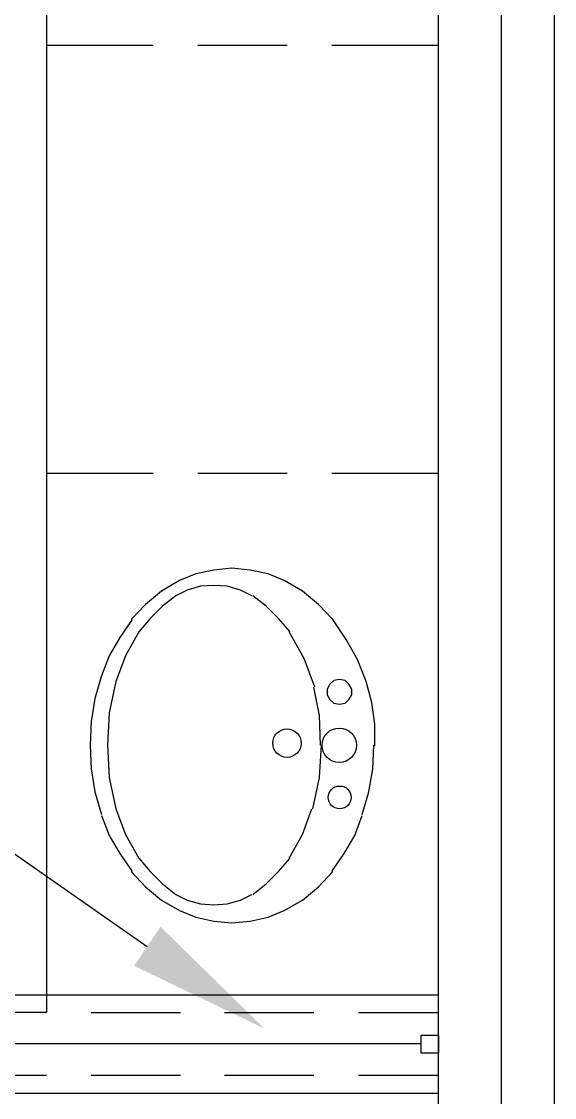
# Model space of a CAD drawing. Header units: inches. Extents: x -167 to 6071, y -6287 to -2731.
# Drawn here: x 1363.5 to 1393.4, y -5935.3 to -5875 of the extents above; entities that cross this region are included whole.
import ezdxf

# ---------------------------------------------------------------- set-up
doc = ezdxf.new("R2010")
doc.units = ezdxf.units.IN
doc.header["$LTSCALE"] = 96
doc.header["$MEASUREMENT"] = 0
doc.layers.add('PDF_Geometry', color=7, linetype='Continuous', true_color=0x4a4a4a)
doc.layers.add('PDF_Solid Fills', color=7, linetype='Continuous')

msp = doc.modelspace()

# ---------------------------------------------------------------- linework, layer by layer
at = {"layer": 'PDF_Geometry', "color": 7}
msp.add_lwpolyline([(1391.903, -5581.109), (1390.41, -5581.109), (1390.41, -6048.575), (1393.397, -6048.575), (1393.397, -5581.109)], close=True, dxfattribs=at)
for points in [[(1238.943, -6048.575), (1320.917, -6048.575), (1320.917, -5902.282), (1317.717, -5899.082), (1320.17, -5896.575), (1324.437, -5900.842), (1324.437, -5994.069), (1386.89, -5994.069), (1386.89, -5822.069), (1324.437, -5822.069), (1324.437, -5847.135), (1318.41, -5853.109), (1315.957, -5850.655), (1320.917, -5845.695), (1320.917, -5832.575), (1258.943, -5832.575)], [(1370.57, -5926.869), (1361.61, -5920.629)], [(1390.41, -5924.469), (1390.41, -5997.589)]]:
    msp.add_lwpolyline(points, dxfattribs=at)
at = {"layer": 'PDF_Geometry'}
for points in [[(1326.943, -5846.069), (1364.917, -5846.069), (1364.917, -5930.549), (1360.437, -5930.549), (1360.437, -5934.069), (1364.917, -5934.069)], [(1364.917, -5876.309), (1370.89, -5876.309)], [(1373.397, -5876.309), (1378.41, -5876.309)], [(1380.917, -5876.309), (1386.89, -5876.309)], [(1364.917, -5900.309), (1370.89, -5900.309)], [(1373.397, -5900.309), (1378.41, -5900.309)], [(1380.917, -5900.309), (1386.89, -5900.309)], [(1383.317, -5915.615), (1383.317, -5914.389), (1383.157, -5913.162), (1382.837, -5911.989), (1382.357, -5910.762), (1381.717, -5909.642), (1380.97, -5908.522), (1380.17, -5907.669), (1379.263, -5906.922), (1378.25, -5906.335), (1377.343, -5905.962), (1376.33, -5905.749), (1375.317, -5905.642), (1374.303, -5905.749), (1373.29, -5905.962), (1372.383, -5906.335), (1371.37, -5906.922), (1370.463, -5907.669), (1369.663, -5908.522)], [(1376.437, -5907.189), (1375.797, -5906.869), (1375.05, -5906.655), (1374.303, -5906.602), (1373.557, -5906.655), (1372.81, -5906.869), (1372.17, -5907.189), (1371.423, -5907.775), (1370.73, -5908.469), (1370.09, -5909.215), (1369.343, -5910.549), (1368.81, -5911.989), (1368.437, -5913.749), (1368.33, -5915.562), (1368.437, -5917.375), (1368.81, -5919.135), (1369.343, -5920.575), (1370.09, -5921.909), (1370.73, -5922.655), (1371.423, -5923.349), (1372.17, -5923.935), (1372.81, -5924.255), (1373.557, -5924.469), (1374.303, -5924.522), (1375.05, -5924.469), (1375.797, -5924.255), (1376.437, -5923.935)], [(1378.57, -5909.215), (1377.93, -5908.469), (1377.237, -5907.775), (1376.49, -5907.189)], [(1369.717, -5908.522), (1369.023, -5909.535), (1368.437, -5910.549), (1368.01, -5911.669), (1367.637, -5912.949), (1367.423, -5914.229), (1367.37, -5915.562), (1367.423, -5916.895), (1367.637, -5918.175), (1368.01, -5919.455)], [(1379.957, -5912.309), (1379.37, -5910.709), (1378.517, -5909.215)], [(1380.277, -5915.562), (1380.223, -5913.909), (1379.903, -5912.309)], [(1379.85, -5919.135), (1380.223, -5917.375), (1380.33, -5915.562)], [(1382.623, -5919.455), (1382.997, -5918.175), (1383.21, -5916.895), (1383.263, -5915.562)], [(1378.517, -5921.909), (1379.263, -5920.575), (1379.797, -5919.135)], [(1368.01, -5919.509), (1368.437, -5920.629), (1369.023, -5921.642), (1369.717, -5922.655)], [(1380.917, -5922.655), (1381.61, -5921.642), (1382.197, -5920.629), (1382.623, -5919.509)], [(1376.49, -5923.935), (1377.237, -5923.349), (1377.93, -5922.655), (1378.57, -5921.909)], [(1369.663, -5922.655), (1370.463, -5923.509), (1371.37, -5924.255), (1372.383, -5924.842), (1373.29, -5925.215), (1374.303, -5925.429), (1375.317, -5925.535), (1376.33, -5925.429), (1377.343, -5925.215), (1378.25, -5924.842), (1379.263, -5924.255), (1380.17, -5923.509), (1380.97, -5922.655)], [(1386.89, -5929.589), (1359.423, -5929.589), (1359.423, -5935.082), (1386.89, -5935.082)], [(1367.423, -5930.549), (1372.437, -5930.549)], [(1374.89, -5930.549), (1379.903, -5930.549)], [(1382.41, -5930.549), (1386.89, -5930.549)], [(1385.93, -5932.309), (1360.437, -5932.309)], [(1367.423, -5934.069), (1372.437, -5934.069)], [(1374.89, -5934.069), (1379.903, -5934.069)], [(1382.41, -5934.069), (1386.89, -5934.069)]]:
    msp.add_lwpolyline(points, dxfattribs=at)
for points in [[(1381.343, -5911.882), (1381.023, -5911.935), (1380.81, -5912.149), (1380.65, -5912.415), (1380.65, -5912.735), (1380.81, -5913.002), (1381.023, -5913.215), (1381.343, -5913.269), (1381.663, -5913.215), (1381.877, -5913.002), (1382.037, -5912.735), (1382.037, -5912.415), (1381.877, -5912.149), (1381.663, -5911.935)], [(1386.89, -5932.842), (1385.93, -5932.842), (1385.93, -5931.829), (1386.89, -5931.829)]]:
    msp.add_lwpolyline(points, close=True, dxfattribs=at)
for centre, radius in [((1381.335, -5915.571), 0.969), ((1378.404, -5915.453), 0.798), ((1381.355, -5918.492), 0.637)]:
    msp.add_circle(centre, radius, dxfattribs=at)
at = {"layer": 'PDF_Solid Fills', "transparency": 33554559}
msp.add_solid([(1371.317, -5925.749), (1377.13, -5931.455), (1369.823, -5927.935)], dxfattribs=at)

doc.saveas('drawing.dxf')
